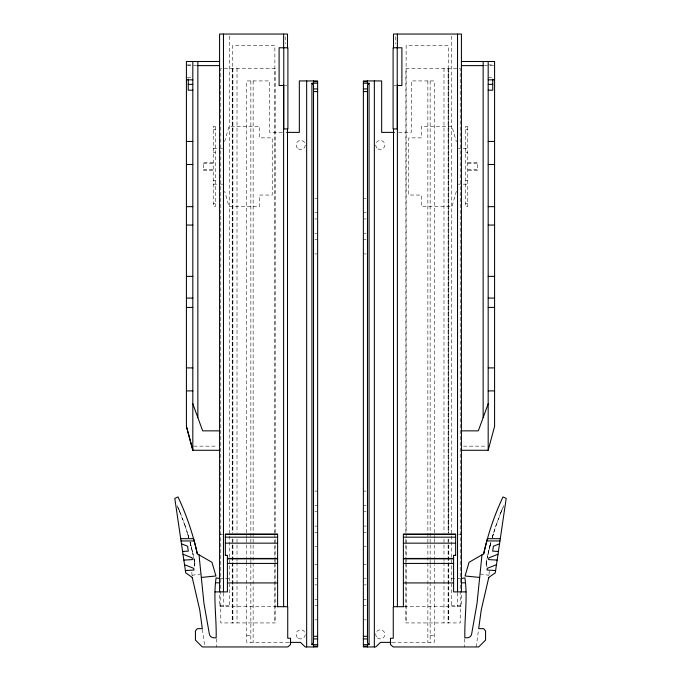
<?xml version="1.0" encoding="UTF-8"?>
<svg xmlns="http://www.w3.org/2000/svg" width="681" height="681" viewBox="0 0 681 681"><rect width="100%" height="100%" fill="white"/><g stroke="black" fill="none" stroke-linecap="round" stroke-linejoin="round"><path stroke-width="0.51" stroke-dasharray="3.4 2.55" d="M489.298 571.214L488.89 575.607M486.225 563.068L486.166 563.681L487.051 558.726M486.183 563.476L486.26 562.864A260.993 260.993 0 0 1 490.89 542.374A313.805 285.96 8.4 0 0 486.26 562.864A6.801 6.206 8.4 0 0 486.166 563.885L487.315 567.299A5.661 5.661 0 0 1 486.26 562.864M476.181 646.95L478.573 629.457M487.919 554.606L490.899 542.468M489.835 546.4L490.907 542.544M492.516 536.764L493.325 533.87L492.227 537.556A260.993 260.993 0 0 1 503.829 505.472M224.645 141.648L229.012 126.445L259.657 126.445L259.657 137.877L272.238 137.877L272.238 195.047L259.657 195.047L259.657 206.488L229.012 206.488L224.645 191.284M456.355 191.284L451.988 206.488L421.343 206.488L421.343 195.047L408.762 195.047L408.762 137.877L421.343 137.877L421.343 126.445L451.988 126.445L456.355 141.648M492.227 537.556L496.032 525.502M496.151 525.153L502.289 509.065M500.688 512.963L503.855 505.608M192.076 575.283L200.869 573.989M187.335 64.925L192.817 64.925M488.183 64.925L493.665 64.925M187.454 65.606L196.783 65.606M484.217 65.606L493.546 65.606M187.335 77.753L192.817 77.753M488.183 77.753L493.665 77.753M284.811 85.508L286.871 85.508M394.129 85.508L396.189 85.508M213.23 129.586L215.4 129.586M465.6 129.586L467.77 129.586M282.343 132.386L269.608 132.386L269.608 80.928L246.735 80.928L246.735 538.169M398.657 132.386L411.392 132.386L411.392 80.928L434.265 80.928L434.265 538.169M213.23 148.739L217.716 148.739M220.627 148.739L222.61 148.739M458.39 148.739L460.373 148.739M463.284 148.739L467.77 148.739M213.23 152.382L215.4 152.382M465.6 152.382L467.77 152.382M213.23 162.461L203.398 162.461L203.398 170.463L213.23 170.463M467.77 162.461L477.602 162.461L477.602 170.463L467.77 170.463M203.398 163.551L213.23 163.551M467.77 163.551L477.602 163.551M203.398 169.373L213.23 169.373M467.77 169.373L477.602 169.373M213.23 180.542L215.4 180.542M465.6 180.542L467.77 180.542M213.23 184.185L217.716 184.185M220.627 184.185L222.61 184.185M458.39 184.185L460.373 184.185M463.284 184.185L467.77 184.185M314.886 198.367L316.716 198.367M364.284 198.367L366.114 198.367M213.23 203.347L215.4 203.347M465.6 203.347L467.77 203.347M314.886 212.778L317.627 212.778M363.373 212.778L366.114 212.778M314.886 218.95L316.716 218.95M364.284 218.95L366.114 218.95M314.886 233.353L316.716 233.353M364.284 233.353L366.114 233.353M314.886 239.533L317.627 239.533M363.373 239.533L366.114 239.533M314.886 253.936L316.716 253.936M364.284 253.936L366.114 253.936M193.779 446.157L217.511 446.157M463.489 446.157L487.221 446.157M314.886 491.095L317.627 491.095M363.373 491.095L366.114 491.095M314.886 505.506L317.627 505.506M363.373 505.506L366.114 505.506M314.886 511.678L316.716 511.678M364.284 511.678L366.114 511.678M314.886 526.081L316.716 526.081M364.284 526.081L366.114 526.081M314.886 532.261L317.627 532.261M363.373 532.261L366.114 532.261M219.58 534.202L222.593 534.202M458.407 534.202L461.42 534.202M314.886 546.664L316.716 546.664M364.284 546.664L366.114 546.664M314.886 564.277L317.627 564.277M363.373 564.277L366.114 564.277M219.58 578.458L229.642 578.458M451.358 578.458L461.42 578.458M314.886 578.688L316.716 578.688M364.284 578.688L366.114 578.688M314.886 584.86L316.716 584.86M364.284 584.86L366.114 584.86M314.886 599.271L317.627 599.271M363.373 599.271L366.114 599.271M314.886 605.443L317.627 605.443M363.373 605.443L366.114 605.443M219.58 605.784L229.642 605.784M451.358 605.784L461.42 605.784M276.818 606.703L219.58 606.703L219.58 592.887M404.182 606.703L461.42 606.703L461.42 592.887M314.886 619.846L316.716 619.846M364.284 619.846L366.114 619.846M246.735 635.518L250.855 635.518M430.145 635.518L434.265 635.518M288.931 642.379L246.735 642.379L246.735 564.489M392.069 642.379L434.265 642.379L434.265 564.489M480.131 573.989L488.924 575.283M177.145 505.608L184.849 525.153M178.711 509.065L180.312 512.963M184.968 525.502L188.773 537.556A260.993 260.993 0 0 0 177.171 505.472M188.773 537.556L187.675 533.87L188.484 536.764M190.093 542.544L193.081 554.606M190.101 542.468L191.165 546.4M193.949 558.726L194.817 563.476M202.427 629.457L204.819 646.95M194.74 562.864A5.661 5.661 0 0 1 193.693 567.29L194.834 563.885A6.801 6.206 -8.4 0 0 194.74 562.864A313.805 285.96 -8.4 0 0 190.101 542.331A260.993 260.993 0 0 1 194.74 562.864L194.834 563.681L194.775 563.068M192.11 575.607L191.701 571.214M464.646 638.821L464.646 646.95M457.538 592.887L457.538 606.703M451.358 36.17L451.358 606.703M448.788 68.355L448.788 532.636M448.788 539.003L448.788 622.936M448.319 533.138L448.319 45.482L406.123 45.482L406.123 533.138M448.319 545.089L448.319 622.936M448.098 68.355L448.098 532.636M448.098 539.003L448.098 622.936M443.986 68.355L443.986 532.636M443.986 539.003L443.986 557.067M443.986 558.131L443.986 561.314M443.986 562.378L443.986 622.936M434.265 538.977L434.265 559.433M434.265 560.233L434.265 563.689M430.145 80.928L430.145 538.169M430.145 538.977L430.145 559.433M430.145 560.233L430.145 563.689M430.145 564.489L430.145 642.379M427.864 80.928L427.864 642.379M406.123 534.202L406.123 622.936M405.91 532.636L405.91 68.355L460.22 68.355L460.22 622.936L405.91 622.936L405.91 564.506M405.91 539.003L405.91 559.195M405.91 560.25L405.91 563.442M395.789 36.68L395.789 44.001M285.211 36.68L285.211 44.001M275.09 532.636L275.09 68.355L220.78 68.355L220.78 622.936L275.09 622.936L275.09 564.506M275.09 539.003L275.09 559.195M275.09 560.25L275.09 563.442M274.877 533.138L274.877 45.482L232.681 45.482L232.681 533.138M274.877 534.202L274.877 622.936M253.136 80.928L253.136 642.379M250.855 80.928L250.855 538.169M250.855 538.977L250.855 559.433M250.855 560.233L250.855 563.689M250.855 564.489L250.855 642.379M246.735 538.977L246.735 559.433M246.735 560.233L246.735 563.689M237.014 68.355L237.014 532.636M237.014 539.003L237.014 557.067M237.014 558.131L237.014 561.314M237.014 562.378L237.014 622.936M232.902 68.355L232.902 532.636M232.902 539.003L232.902 622.936M232.681 545.089L232.681 622.936M232.212 68.355L232.212 532.636M232.212 539.003L232.212 622.936M229.642 36.17L229.642 606.703M223.462 592.887L223.462 606.703M216.354 638.821L216.354 646.95M215.4 126.445L213.23 126.445L213.23 206.488L215.4 206.488L215.4 126.445M467.77 126.445L465.6 126.445L465.6 206.488L467.77 206.488L467.77 126.445M298.423 148.926A4.571 4.571 0 0 0 305.284 144.968A4.571 4.571 0 0 0 298.423 141.01A4.571 4.571 0 0 0 298.423 148.926M298.423 638.335A4.571 4.571 0 0 0 305.284 634.369A4.571 4.571 0 0 0 298.423 630.41A4.571 4.571 0 0 0 298.423 638.335M378.006 148.926A4.571 4.571 0 0 0 384.867 144.968A4.571 4.571 0 0 0 378.006 141.01A4.571 4.571 0 0 0 378.006 148.926M377.41 637.927A4.571 4.571 0 0 0 384.808 635.084A4.571 4.571 0 0 0 378.653 630.104A4.571 4.571 0 0 0 377.41 637.927"/><path stroke-width="1.02" d="M481.986 554.828L477.015 603.545L471.644 634.02A4.571 4.571 0 0 1 467.14 637.799L464.851 637.799C464.357 617.829 467.821 597.858 464.919 577.931L461.42 578.458M488.788 577.42L481.254 609.912L478.683 628.657L483.655 628.657L485.57 630.938L485.57 640.089L478.709 646.95L393.201 646.95L390.46 644.549L390.46 638.259L393.269 638.259L393.269 606.703L403.722 606.703M488.183 403.773L478.326 430.852L461.42 430.852M488.183 450.209L494.585 426.374L494.585 61.494L461.42 61.494M488.72 577.471L495.274 572.857L506.204 498.432L503.004 496.926A265.284 265.284 0 0 0 483.697 553.84L469.056 562.293L465.055 575.981L479.679 577.445M499.539 543.787L493.41 546.222L492.686 551.125L498.415 551.465M498.007 554.24L488.805 557.884L488.558 559.595L497.147 560.097M496.475 564.685L487.273 568.337L487.026 570.04L495.615 570.542M201.321 577.445L215.945 575.981L211.944 562.293L197.303 553.84A265.284 265.284 0 0 0 177.996 496.926L174.796 498.432L185.726 572.857L192.28 577.471M182.585 551.465L188.314 551.125L187.59 546.222L181.461 543.787M183.853 560.097L192.442 559.595L192.195 557.884L182.993 554.24M185.385 570.542L193.974 570.04L193.727 568.337L184.525 564.685M219.58 61.494L186.415 61.494L186.415 426.374L191.719 446.157M197.856 65.606L219.58 65.606M461.42 65.606L483.144 65.606M186.415 79.839L192.817 79.839M488.183 79.839L494.585 79.839M313.515 81.686L317.627 81.686M363.373 81.686L367.485 81.686M317.627 83.218L311.915 83.218L311.915 644.66L317.627 644.66M363.373 83.218L369.085 83.218L369.085 644.66L363.373 644.66M188.245 84.359L192.817 84.359M488.183 84.359L492.755 84.359M283.773 85.508L279.099 85.508L279.099 47.772L287.901 47.772L287.901 128.956L283.781 128.956L283.781 47.772M397.227 85.508L401.901 85.508L401.901 47.772L393.099 47.772L393.099 128.956L397.219 128.956L397.219 47.772M313.515 88.939L317.627 88.939M363.373 88.939L367.485 88.939M192.817 90.198L188.245 90.198L188.245 79.166M488.183 90.198L492.755 90.198L492.755 79.166M313.515 91.586L317.627 91.586M363.373 91.586L367.485 91.586M286.59 132.386L299.334 132.386L299.334 80.928L317.627 80.928L317.627 646.95L305.241 646.95L300.508 642.379L289.978 642.379M394.41 132.386L381.666 132.386L381.666 80.928L363.373 80.928L363.373 646.95L375.759 646.95L380.492 642.379L391.022 642.379M186.415 141.444L192.817 141.444M488.183 141.444L494.585 141.444M186.415 164.496L192.817 164.496M488.183 164.496L494.585 164.496M186.415 206.649L192.817 206.649M488.183 206.649L494.585 206.649M186.415 225.062L192.817 225.062M488.183 225.062L494.585 225.062M186.415 276.375L192.817 276.375M488.183 276.375L494.585 276.375M186.415 298.099L192.817 298.099M488.183 298.099L494.585 298.099M186.415 307.429L192.817 307.429M488.183 307.429L494.585 307.429M186.415 367.902L192.817 367.902M488.183 367.902L494.585 367.902M186.415 390.885L192.817 390.885M488.183 390.885L494.585 390.885M219.58 430.852L202.674 430.852L192.817 403.773M219.58 450.277L192.817 450.277L192.817 61.494M461.42 450.277L488.183 450.277L488.183 61.494M225.351 534.279L277.61 534.279M403.39 534.279L455.649 534.279M225.351 537.173L277.61 537.173M403.39 537.173L455.649 537.173M180.703 538.68L193.549 538.68L194.179 540.969L181.035 540.944M500.297 538.68L487.451 538.68L486.838 540.927L499.965 540.944M225.351 543.149L277.61 543.149M403.39 543.149L455.649 543.149M225.351 555.347L227.411 555.347L227.411 591.891L215 591.891M455.649 555.347L453.589 555.347L453.589 591.891L466 591.891M227.411 555.475L225.351 555.475L225.351 534.202L277.61 534.202L277.61 606.703M453.589 555.475L455.649 555.475L455.649 534.202L403.39 534.202L403.39 606.703M227.411 558.446L277.61 558.446M403.39 558.446L453.589 558.446M227.411 558.854L277.61 558.854M403.39 558.854L453.589 558.854M227.411 563.417L277.61 563.417M403.39 563.417L453.589 563.417M215.656 582.825L219.58 582.825M461.42 582.825L465.344 582.825M227.411 582.919L277.61 582.919M403.39 582.919L453.589 582.919M277.278 606.703L287.731 606.703L287.731 638.259L290.54 638.259L290.54 644.549L287.799 646.95L202.291 646.95L195.43 640.089L195.43 630.938L197.345 628.657L202.317 628.657L199.746 609.912L192.212 577.42M313.515 636.292L317.627 636.292M363.373 636.292L367.485 636.292M313.515 638.948L317.627 638.948M363.373 638.948L367.485 638.948M313.515 646.192L317.627 646.192M363.373 646.192L367.485 646.192M219.58 578.458L216.081 577.931C213.179 597.858 216.643 617.829 216.149 637.799L213.86 637.799A4.571 4.571 0 0 1 209.356 634.02L203.985 603.545L199.014 554.828M186.415 426.374L192.817 450.209L192.008 447.247M483.144 61.494L483.144 417.598M461.42 591.891L461.42 34.05L393.499 34.05L393.499 47.866M457.538 34.05L457.538 591.823M397.389 34.05L397.389 47.866M397.389 85.048L397.389 606.703M393.499 128.607L393.499 606.703M374.346 80.928L374.346 646.95M367.485 80.928L367.485 83.218M367.485 644.66L367.485 646.95M313.515 80.928L313.515 83.218M313.515 644.66L313.515 646.95M306.654 80.928L306.654 646.95M287.501 47.866L287.501 34.05L219.58 34.05L219.58 591.891M287.501 128.607L287.501 606.703M283.611 34.05L283.611 47.866M283.611 85.048L283.611 606.703M223.462 34.05L223.462 591.823M197.856 61.494L197.856 417.598M311.915 644.277A14.156 6.878 90 0 0 313.515 643.068L313.515 84.819A14.156 6.878 -90 0 0 311.915 83.61M194.374 541.701A318.776 290.498 -8.4 0 1 197.303 553.84M483.697 553.84A318.776 290.498 8.4 0 1 486.626 541.701M369.085 644.277A14.156 6.878 -90 0 1 367.485 643.068L367.485 84.819A14.156 6.878 90 0 1 369.085 83.61"/></g></svg>
